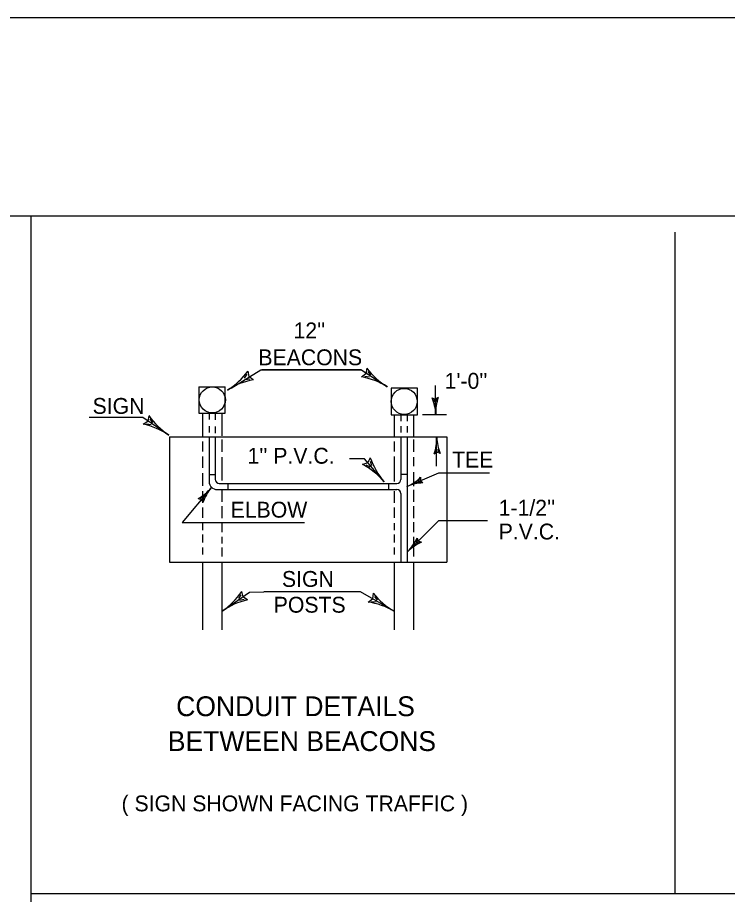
# Model space of a CAD drawing. Extents: x 418 to 1184, y 1025 to 1192.
# Drawn here: x 522.73 to 549.58, y 1158.96 to 1192.14 of the extents above; entities that cross this region are included whole.
import ezdxf

# ---------------------------------------------------------------- set-up
doc = ezdxf.new("R2010")
doc.units = 0
for name, color, linetype in [('Level 1', 7, 'Continuous'), ('Level 16', 7, 'Continuous'), ('Level 2', 7, 'Continuous'), ('Level 4', 7, 'Continuous'), ('Level 45', 7, 'Continuous')]:
    doc.layers.add(name, color=color, linetype=linetype)

msp = doc.modelspace()

# ---------------------------------------------------------------- linework, layer by layer
at = {"layer": 'Level 1'}
for p, q in [((530.803, 1178.111), (531.932, 1178.812)), ((531.932, 1178.812), (535.707, 1178.812)), ((535.707, 1178.812), (531.964, 1178.812)), ((536.627, 1178.216), (535.707, 1178.812)), ((529.585, 1178.168), (529.585, 1177.168)), ((529.585, 1178.168), (530.585, 1178.168)), ((530.585, 1177.168), (530.585, 1178.168)), ((537.856, 1178.108), (536.856, 1178.108)), ((536.856, 1178.108), (536.856, 1177.108)), ((537.856, 1177.108), (537.856, 1178.108)), ((527.467, 1176.997), (525.443, 1176.997)), ((528.447, 1176.338), (527.467, 1176.997)), ((529.585, 1177.168), (530.585, 1177.168)), ((529.727, 1177.166), (529.727, 1176.293)), ((529.977, 1177.167), (529.977, 1176.921)), ((530.21, 1177.167), (530.21, 1176.919)), ((530.46, 1177.161), (530.46, 1176.308)), ((536.856, 1177.108), (537.856, 1177.108)), ((536.977, 1177.106), (536.977, 1176.293)), ((537.227, 1177.108), (537.227, 1176.862)), ((537.46, 1177.109), (537.46, 1176.862)), ((537.71, 1177.102), (537.71, 1176.264)), ((529.977, 1176.676), (529.977, 1176.43)), ((530.2, 1176.661), (530.2, 1176.415)), ((537.231, 1176.676), (537.231, 1176.43)), ((537.469, 1176.676), (537.469, 1176.43)), ((528.477, 1176.277), (528.477, 1171.527)), ((528.477, 1176.277), (538.96, 1176.277)), ((529.977, 1176.279), (529.977, 1174.577)), ((530.21, 1176.279), (530.21, 1174.66)), ((530.46, 1176.176), (530.46, 1175.708)), ((537.227, 1176.28), (537.227, 1174.66)), ((537.46, 1176.28), (537.46, 1171.527)), ((537.71, 1176.176), (537.71, 1175.708)), ((538.96, 1176.277), (538.96, 1171.527)), ((529.727, 1176.095), (529.727, 1175.716)), ((536.977, 1176.095), (536.977, 1175.716)), ((529.727, 1175.531), (529.727, 1175.104)), ((536.977, 1175.531), (536.977, 1174.587)), ((530.46, 1175.507), (530.46, 1174.62)), ((535.852, 1175.439), (535.29, 1175.439)), ((536.591, 1174.571), (535.852, 1175.439)), ((537.71, 1175.507), (537.71, 1175.16)), ((529.727, 1174.894), (529.727, 1174.418)), ((537.224, 1174.864), (537.455, 1174.864)), ((537.449, 1174.389), (538.666, 1174.914)), ((537.71, 1174.934), (537.71, 1174.41)), ((538.666, 1174.914), (540.576, 1174.914)), ((529.983, 1174.845), (530.214, 1174.845)), ((530.05, 1174.342), (528.952, 1173.029)), ((529.727, 1174.217), (529.727, 1173.773)), ((530.277, 1174.277), (537.077, 1174.277)), ((530.36, 1174.51), (537.077, 1174.51)), ((530.46, 1174.265), (530.46, 1173.814)), ((530.68, 1174.513), (530.68, 1174.274)), ((536.759, 1174.512), (536.759, 1174.274)), ((536.977, 1174.217), (536.977, 1173.773)), ((537.71, 1174.265), (537.71, 1173.814)), ((537.227, 1174.127), (537.227, 1171.527)), ((529.727, 1173.596), (529.727, 1173.209)), ((530.46, 1173.644), (530.46, 1173.193)), ((536.977, 1173.596), (536.977, 1173.209)), ((537.71, 1173.644), (537.71, 1173.193)), ((528.952, 1173.029), (533.583, 1173.029)), ((529.727, 1173.007), (529.727, 1172.741)), ((530.46, 1173.047), (530.46, 1172.669)), ((536.977, 1173.007), (536.977, 1172.741)), ((537.484, 1171.925), (538.666, 1173.108)), ((537.71, 1173.047), (537.71, 1172.669)), ((538.666, 1173.108), (540.503, 1173.108)), ((529.727, 1172.572), (529.727, 1172.274)), ((536.977, 1172.572), (536.977, 1172.274)), ((530.46, 1172.491), (530.46, 1172.233)), ((537.71, 1172.491), (537.71, 1172.233)), ((529.727, 1172.08), (529.727, 1171.822)), ((530.46, 1172.08), (530.46, 1171.742)), ((536.977, 1172.08), (536.977, 1171.822)), ((537.71, 1172.08), (537.71, 1171.742)), ((529.727, 1171.53), (529.727, 1171.243)), ((528.477, 1171.527), (538.96, 1171.527)), ((529.727, 1171.25), (529.727, 1168.968)), ((530.46, 1171.524), (530.46, 1171.185)), ((536.977, 1171.525), (536.977, 1171.194)), ((536.977, 1171.25), (536.977, 1168.968)), ((537.71, 1171.525), (537.71, 1171.193)), ((530.46, 1171.193), (530.46, 1168.968)), ((537.71, 1171.193), (537.71, 1168.968)), ((530.469, 1169.676), (531.504, 1170.393)), ((531.504, 1170.393), (532.044, 1170.409)), ((535.704, 1170.409), (532.044, 1170.409)), ((536.979, 1169.673), (535.704, 1170.409))]:
    msp.add_line(p, q, dxfattribs=at)
for centre in [(530.096, 1177.668), (537.354, 1177.611)]:
    msp.add_circle(centre, 0.493, dxfattribs=at)
for centre, radius, start, end in [((530.277, 1174.577), 0.3, 180, 270), ((530.36, 1174.66), 0.15, 180, 270), ((537.077, 1174.66), 0.15, 270, 0), ((537.077, 1174.127), 0.15, 0, 90)]:
    msp.add_arc(centre, radius, start, end, dxfattribs=at)
at = {"layer": 'Level 16'}
for p, q in [((535.941, 1178.869), (535.908, 1178.664)), ((531.404, 1178.636), (531.304, 1178.492)), ((531.44, 1178.756), (531.476, 1178.551)), ((531.645, 1178.432), (531.476, 1178.552)), ((535.74, 1178.543), (535.908, 1178.664)), ((535.864, 1178.563), (536.037, 1178.536)), ((535.979, 1178.749), (536.08, 1178.606)), ((531.521, 1178.451), (531.349, 1178.422)), ((538.41, 1177.746), (538.526, 1177.702)), ((538.461, 1177.691), (538.505, 1177.596)), ((538.639, 1177.754), (538.526, 1177.702)), ((538.592, 1177.695), (538.554, 1177.597)), ((527.485, 1176.753), (527.658, 1176.868)), ((527.699, 1177.071), (527.658, 1176.867)), ((527.732, 1176.95), (527.828, 1176.803)), ((527.61, 1176.768), (527.782, 1176.735)), ((538.485, 1175.634), (538.599, 1175.685)), ((538.533, 1175.692), (538.572, 1175.79)), ((538.714, 1175.64), (538.598, 1175.685)), ((538.664, 1175.695), (538.621, 1175.791)), ((535.777, 1175.23), (535.975, 1175.294)), ((535.901, 1175.211), (536.058, 1175.133)), ((536.069, 1175.478), (535.974, 1175.294)), ((536.068, 1175.353), (536.121, 1175.186)), ((537.938, 1174.672), (537.865, 1174.596)), ((537.99, 1174.551), (537.885, 1174.551)), ((537.971, 1174.74), (537.972, 1174.615)), ((538.062, 1174.529), (537.972, 1174.615)), ((529.566, 1173.941), (529.685, 1173.904)), ((529.64, 1173.954), (529.734, 1174.001)), ((529.742, 1173.794), (529.684, 1173.904)), ((529.741, 1173.869), (529.772, 1173.97)), ((537.833, 1172.368), (537.794, 1172.271)), ((537.926, 1172.275), (537.829, 1172.236)), ((537.839, 1172.443), (537.886, 1172.328)), ((538.001, 1172.281), (537.886, 1172.328)), ((531.174, 1170.298), (531.081, 1170.15)), ((531.205, 1170.42), (531.25, 1170.217)), ((531.423, 1170.105), (531.249, 1170.218)), ((536.183, 1170.353), (536.156, 1170.147)), ((536.224, 1170.235), (536.329, 1170.095)), ((531.299, 1170.118), (531.127, 1170.083)), ((535.991, 1170.021), (536.156, 1170.148)), ((536.115, 1170.045), (536.288, 1170.024))]:
    msp.add_line(p, q, dxfattribs=at)
for centre, radius, start, end in [((538.213, 1180.59), 2.851, 217.0805, 238.3038), ((529.147, 1180.449), 2.851, 302.3885, 323.6118), ((535.217, 1175.741), 2.851, 58.2776, 79.5008), ((532.202, 1175.637), 2.851, 101.1915, 122.4148), ((536.835, 1177.078), 1.71, 1.8299, 23.0531), ((540.254, 1177.188), 1.71, 160.6328, 181.8561), ((530.036, 1178.704), 2.851, 214.8856, 236.1088), ((526.856, 1173.973), 2.851, 56.0826, 77.3059), ((536.876, 1176.215), 1.71, 340.0789, 1.3022), ((540.295, 1176.292), 1.71, 181.276, 202.4992), ((534.42, 1172.723), 2.851, 40.4132, 61.6365), ((538.76, 1176.42), 2.851, 199.2162, 220.4394), ((536.772, 1175.96), 1.71, 293.3207, 314.544), ((538.127, 1172.819), 1.71, 92.1237, 113.347), ((528.738, 1175.438), 1.71, 298.8825, 320.1057), ((531.362, 1173.244), 1.71, 140.0795, 161.3028), ((538.693, 1170.716), 1.71, 113.7899, 135.0131), ((536.274, 1173.135), 1.71, 314.9869, 336.2101), ((528.845, 1172.018), 2.851, 304.7358, 325.959), ((538.401, 1172.143), 2.851, 218.826, 240.0493), ((532.094, 1167.334), 2.851, 103.5387, 124.762), ((535.554, 1167.204), 2.851, 60.0231, 81.2463)]:
    msp.add_arc(centre, radius, start, end, dxfattribs=at)
at = {"layer": 'Level 4'}
for p, q in [((417.859, 1192.135), (593.858, 1192.135)), ((423.41, 1184.635), (593.409, 1184.635)), ((523.252, 1137.968), (523.249, 1184.636)), ((547.597, 1158.998), (547.596, 1184.016)), ((523.25, 1158.998), (593.154, 1158.998))]:
    msp.add_line(p, q, dxfattribs=at)
at = {"layer": 'Level 45'}
for p, q in [((538.534, 1177.113), (538.534, 1178.216)), ((538.042, 1177.113), (538.831, 1177.113)), ((538.161, 1177.113), (538.951, 1177.113)), ((538.578, 1175.161), (538.578, 1176.264))]:
    msp.add_line(p, q, dxfattribs=at)

# ---------------------------------------------------------------- texts
at = {"layer": 'Level 1'}
for s, height, p in [("12''", 0.6, (533.167, 1179.997)), ('BEACONS', 0.6, (531.839, 1178.98)), ("1'-0''", 0.6, (538.881, 1178.09)), ('SIGN', 0.6, (525.568, 1177.141)), ("1'' P.V.C.", 0.6, (531.427, 1175.254)), ('TEE', 0.6, (539.164, 1175.109)), ("1-1/2'' ", 0.6, (540.927, 1173.288)), ('ELBOW', 0.6, (530.789, 1173.214)), ('P.V.C.', 0.6, (540.927, 1172.388)), ('SIGN', 0.6, (532.73, 1170.594)), ('POSTS', 0.6, (532.419, 1169.618)), ('CONDUIT DETAILS', 0.75, (528.73, 1165.703)), ('BETWEEN BEACONS', 0.75008, (528.414, 1164.384))]:
    msp.add_text(s, height=height, dxfattribs=at).set_placement(p)
at = {"layer": 'Level 2'}
msp.add_text('( SIGN SHOWN FACING TRAFFIC )', height=0.6, dxfattribs=at).set_placement((526.663, 1162.102))

doc.saveas('drawing.dxf')
